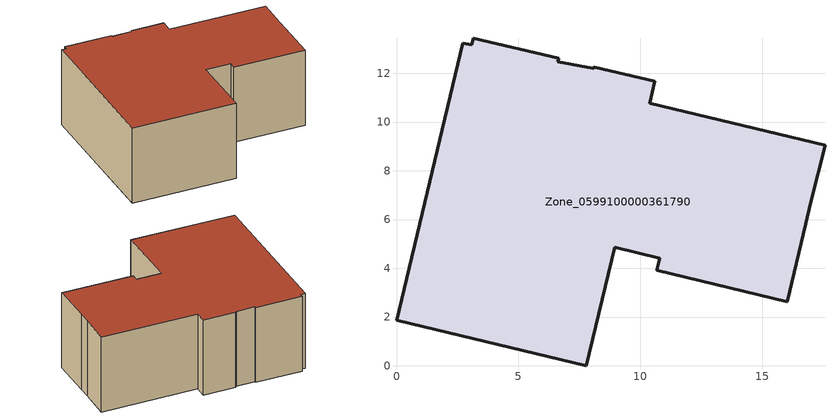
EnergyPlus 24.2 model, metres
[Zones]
Zone_0599100000361790
 floor ground (C_G): 8.05,12.2 8.14,12.26 10.59,11.67 10.38,10.78 17.58,9.06 16.99,6.71 16.79,5.84 16.03,2.63 10.68,3.93 10.8,4.42 8.95,4.87 7.79,0 0,1.87 2.72,13.24 3.1,13.16 3.16,13.44 6.65,12.61 6.62,12.48 z0
 wall outside (C_F): 7.79,0 8.95,4.87 10.8,4.42 10.68,3.93 16.03,2.63 16.79,5.84 16.99,6.71 17.58,9.06 10.38,10.78 10.59,11.67 8.14,12.26 8.05,12.2 6.62,12.48 6.65,12.61 3.16,13.44 3.1,13.16 2.72,13.24 0,1.87 7.79,0 z0:6.09
 roof outside (C_R): 3.1,13.16 2.72,13.24 0,1.87 7.79,0 8.95,4.87 10.8,4.42 10.68,3.93 16.03,2.63 16.79,5.84 16.99,6.71 17.58,9.06 10.38,10.78 10.59,11.67 8.14,12.26 8.05,12.2 6.62,12.48 6.65,12.61 3.16,13.44 z6.09
[BUILDING]
Pand.0599100000361790: North Axis=0; Terrain=City; Loads Convergence Tolerance Value=0.04; Temperature Convergence Tolerance Value=0.4; Solar Distribution=FullExterior; Maximum Number of Warmup Days=25; Minimum Number of Warmup Days=1
[Site:Location]
Rotterdam.The.Hague.AP_ZH_NLD Design_Conditions: Latitude=51.96; Longitude=4.45; Time Zone=1; Elevation=-4.5
[SITE:GROUNDTEMPERATURE:BUILDINGSURFACE]
18, 18, 18, 18, 18, 18, 18, 18, 18, 18, 18, 18
[MATERIAL] Thermal Absorptance=0.9; Solar Absorptance=0.7; Visible Absorptance=0.7
Name | Roughness | Thickness | Conductivity | Density | Specific Heat
G.D.1992-2005 | MediumSmooth | 0.15 | 0.06 | 540 | 1210
F.D.1992-2005 | Rough | 0.3 | 0.12 | 1920 | 840
R.D.1992-2005 | MediumRough | 0.2 | 0.08 | 1500 | 1000
[CONSTRUCTION]
C_G: G.D.1992-2005
C_F: F.D.1992-2005
C_R: R.D.1992-2005
[ZONE]
Zone_0599100000361790: Type=1; Multiplier=1; Ceiling Height=Autocalculate; Volume=Autocalculate; Floor Area=autocalculate; Part of Total Floor Area=Yes
[ZONEINFILTRATION:DESIGNFLOWRATE]
Infil_Zone_0599100000361790: Zone or ZoneList or Space or SpaceList=Zone_0599100000361790; Schedule=AlwaysOn; Design Flow Rate Calculation Method=Flow/Area; Flow Rate per Floor Area=0.0021; Constant Term Coefficient=1; Temperature Term Coefficient=0; Velocity Term Coefficient=0; Velocity Squared Term Coefficient=0
[HVACTEMPLATE:ZONE:IDEALLOADSAIRSYSTEM]
Zone_0599100000361790: Maximum Heating Supply Air Temperature=50; Minimum Cooling Supply Air Temperature=13; Maximum Heating Supply Air Humidity Ratio=0.0156; Minimum Cooling Supply Air Humidity Ratio=0.0077; Heating Limit=NoLimit; Cooling Limit=NoLimit; Dehumidification Control Type=ConstantSensibleHeatRatio; Cooling Sensible Heat Ratio=0.7; Dehumidification Setpoint=60; Humidification Control Type=None; Humidification Setpoint=30; Outdoor Air Method=None; Outdoor Air Flow Rate per Person=0.00944; Outdoor Air Flow Rate per Zone Floor Area=0; Outdoor Air Flow Rate per Zone=0; Demand Controlled Ventilation Type=None; Outdoor Air Economizer Type=NoEconomizer; Heat Recovery Type=None; Sensible Heat Recovery Effectiveness=0.7; Latent Heat Recovery Effectiveness=0.65
[ZONECONTROL:THERMOSTAT]
ThermostatControl_Zone_0599100000361790: Zone or ZoneList=Zone_0599100000361790; Control Type Schedule=DualSetpointControlType; Control 1=Thermostat_Zone_0599100000361790; Temperature Difference Between Cutout And Setpoint=0
[THERMOSTATSETPOINT:DUALSETPOINT]
Thermostat_Zone_0599100000361790: Heating Setpoint Temperature Schedule=HeatingSetpoint_Zone_0599100000361790; Cooling Setpoint Temperature Schedule=CoolingSetpoint_Zone_0599100000361790
[SCHEDULE:COMPACT]
HeatingSetpoint_Zone_0599100000361790: Through: 12/31, For: AllDays, Until: 24:00, 21
CoolingSetpoint_Zone_0599100000361790: Through: 12/31, For: AllDays, Until: 24:00, 24
DualSetpointControlType: Through: 12/31, For: AllDays, Until: 24:00, 4
AlwaysOn: Through: 12/31, For: AllDays, Until: 24:00, 1
